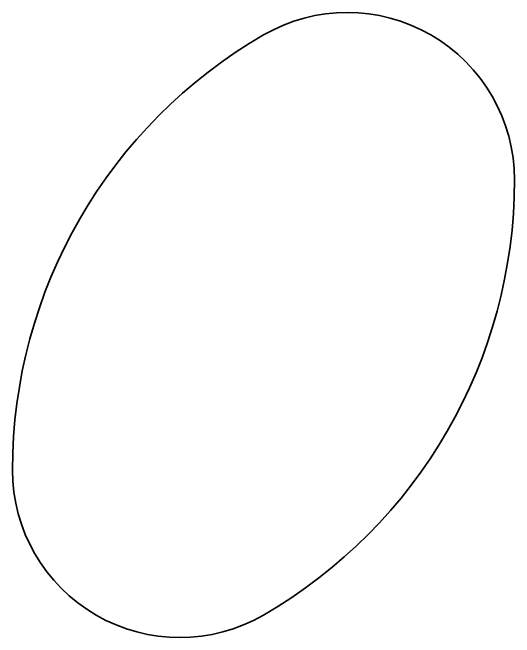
# Model space of a CAD drawing. Header units: millimetres. Extents: x 169 to 2712, y -404 to 335.
# Drawn here: x 1156.53 to 1168.83, y -290.38 to -275.08 of the extents above; entities that cross this region are included whole.
import ezdxf

# ---------------------------------------------------------------- set-up
doc = ezdxf.new("R2010")
doc.units = ezdxf.units.MM
doc.layers.add('l1', color=7, linetype='Continuous', lineweight=35)

msp = doc.modelspace()

# ---------------------------------------------------------------- linework, layer by layer
at = {"layer": 'l1'}
for centre, radius, start, end in [((1164.727, -279.179), 4.1, 360, 360), ((1164.727, -279.179), 4.1, 360, 120), ((1168.826, -286.28), 12.299, 120, 180), ((1156.527, -279.179), 12.299, 300, 360), ((1160.627, -286.28), 4.1, 180, 300)]:
    msp.add_arc(centre, radius, start, end, dxfattribs=at)

doc.saveas('drawing.dxf')
